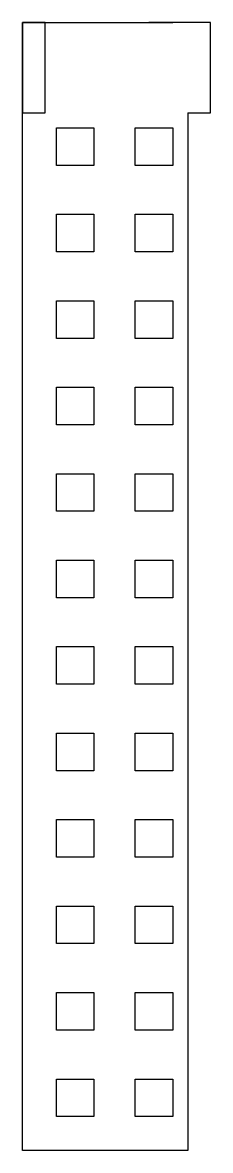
# Model space of a CAD drawing. Header units: millimetres. Extents: x 0 to 50, y -300 to 0.
import ezdxf

# ---------------------------------------------------------------- set-up
doc = ezdxf.new("R2010")
doc.units = ezdxf.units.MM
doc.layers.get('0').update_dxf_attribs({"linetype": 'CONTINUOUS'})

msp = doc.modelspace()

# ---------------------------------------------------------------- linework, layer by layer
for p, q in [((0, 0), (40, 0)), ((0, -300), (0, 0)), ((50, 0), (33.64, 0)), ((50, -24), (50, 0)), ((44, -24), (44, -300)), ((44, -24), (50, -24)), ((44, -300), (0, -300))]:
    msp.add_line(p, q)
for points in [[(6, 0), (0, 0), (0, -24), (6, -24)], [(19, -28), (19, -38), (9, -38), (9, -28)], [(40, -28), (40, -38), (30, -38), (30, -28)], [(19, -51), (19, -61), (9, -61), (9, -51)], [(40, -51), (40, -61), (30, -61), (30, -51)], [(19, -74), (19, -84), (9, -84), (9, -74)], [(40, -74), (40, -84), (30, -84), (30, -74)], [(19, -97), (19, -107), (9, -107), (9, -97)], [(40, -97), (40, -107), (30, -107), (30, -97)], [(19, -120), (19, -130), (9, -130), (9, -120)], [(40, -120), (40, -130), (30, -130), (30, -120)], [(19, -143), (19, -153), (9, -153), (9, -143)], [(40, -143), (40, -153), (30, -153), (30, -143)], [(19, -166), (19, -176), (9, -176), (9, -166)], [(40, -166), (40, -176), (30, -176), (30, -166)], [(19, -189), (19, -199), (9, -199), (9, -189)], [(40, -189), (40, -199), (30, -199), (30, -189)], [(19, -212), (19, -222), (9, -222), (9, -212)], [(40, -212), (40, -222), (30, -222), (30, -212)], [(19, -235), (19, -245), (9, -245), (9, -235)], [(40, -235), (40, -245), (30, -245), (30, -235)], [(19, -258), (19, -268), (9, -268), (9, -258)], [(40, -258), (40, -268), (30, -268), (30, -258)], [(19, -291), (9, -291), (9, -281), (19, -281)], [(40, -281), (40, -291), (30, -291), (30, -281)]]:
    msp.add_lwpolyline(points, close=True)

doc.saveas('drawing.dxf')
